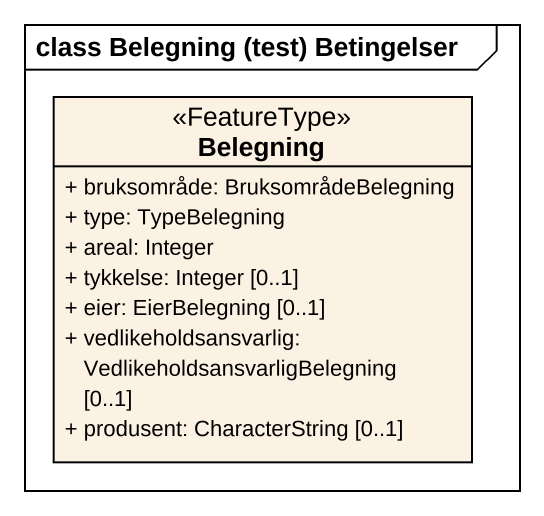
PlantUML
@startuml
mainframe class Belegning (test) Betingelser
hide circle
hide empty members
skinparam classAttributeIconSize 0
class Belegning <<FeatureType>> {
  + bruksområde: BruksområdeBelegning
  + type: TypeBelegning
  + areal: Integer
  + tykkelse: Integer [0..1]
  + eier: EierBelegning [0..1]
  + vedlikeholdsansvarlig: VedlikeholdsansvarligBelegning [0..1]
  + produsent: CharacterString [0..1]
}
@enduml
